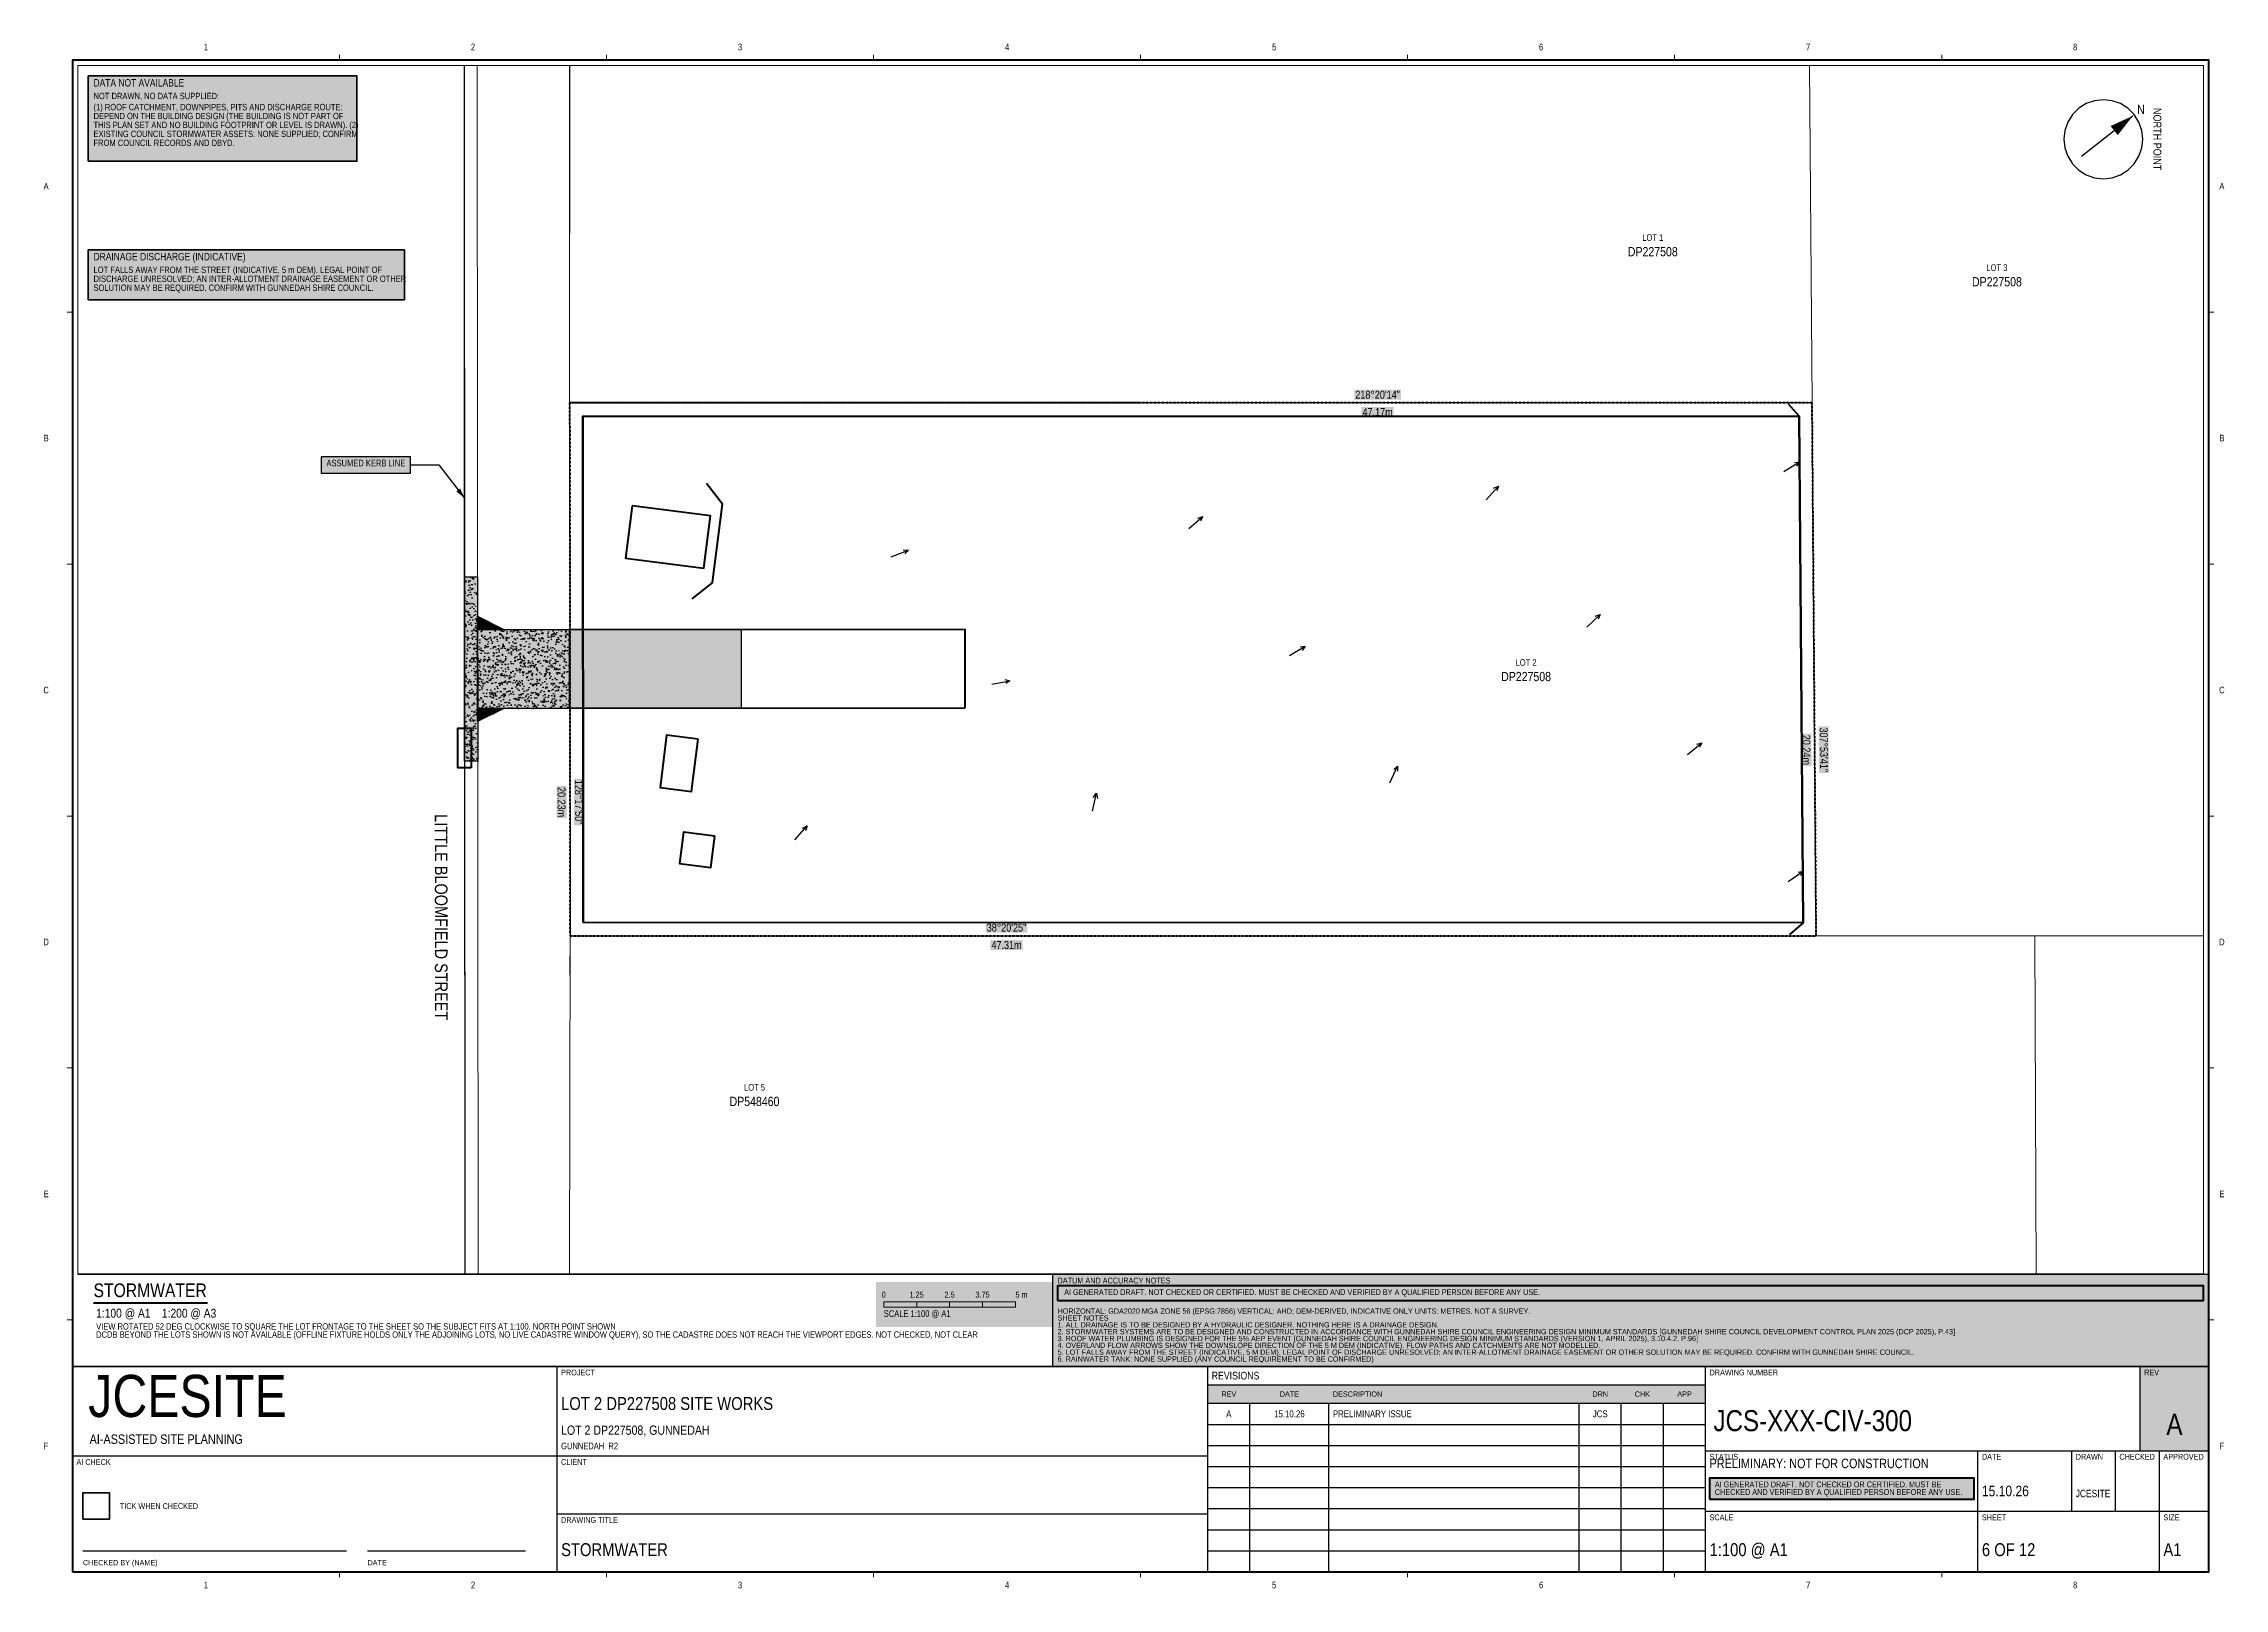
# Paper-space layout 'C300' of a CAD drawing. Header units: metres, sheet in millimetres. Extents: x 9 to 837, y 4 to 590.
# The model-space entities are those that its viewports show. They can reach past a viewport. Long polylines and large blocks are cut down to what shows.
import ezdxf
from ezdxf.enums import TextEntityAlignment as Align

# ---------------------------------------------------------------- set-up
doc = ezdxf.new("R2010")
doc.units = ezdxf.units.M
doc.header["$LTSCALE"] = 2.5
doc.linetypes.add('JCS_BDY', pattern=[5.896, 2.948, -2.948])
for name, color, linetype, lineweight in [('JCS-ANNO-CALL-HATCH', 7, 'CONTINUOUS', 25), ('JCS-ANNO-CALL-LINE', 7, 'CONTINUOUS', 25), ('JCS-ANNO-CALL-TEXT', 7, 'CONTINUOUS', 25), ('JCS-ANNO-DATA-HATCH', 1, 'CONTINUOUS', 35), ('JCS-ANNO-DATA-LINE', 1, 'CONTINUOUS', 35), ('JCS-ANNO-DATA-TEXT', 1, 'CONTINUOUS', 35), ('JCS-ANNO-DIMS-HATCH', 7, 'CONTINUOUS', 18), ('JCS-ANNO-DIMS-TEXT', 7, 'CONTINUOUS', 18), ('JCS-ANNO-NOTE-HATCH', 7, 'CONTINUOUS', 18), ('JCS-ANNO-NOTE-LINE', 7, 'CONTINUOUS', 18), ('JCS-ANNO-NOTE-TEXT', 7, 'CONTINUOUS', 18), ('JCS-ANNO-NRTH-HATCH', 7, 'CONTINUOUS', 18), ('JCS-ANNO-NRTH-LINE', 7, 'CONTINUOUS', 18), ('JCS-ANNO-NRTH-TEXT', 7, 'CONTINUOUS', 18), ('JCS-FRAM-AICK-HATCH', 1, 'CONTINUOUS', 35), ('JCS-FRAM-AICK-LINE', 1, 'CONTINUOUS', 35), ('JCS-FRAM-AICK-TEXT', 1, 'CONTINUOUS', 35), ('JCS-FRAM-GRID-LINE', 8, 'CONTINUOUS', 9), ('JCS-FRAM-GRID-TEXT', 8, 'CONTINUOUS', 9), ('JCS-FRAM-TABL-HATCH', 7, 'CONTINUOUS', 18), ('JCS-FRAM-TABL-TEXT', 7, 'CONTINUOUS', 18), ('JCS-FRAM-TTLB-HATCH', 7, 'CONTINUOUS', 25), ('JCS-FRAM-TTLB-LINE', 7, 'CONTINUOUS', 25), ('JCS-FRAM-TTLB-TEXT', 7, 'CONTINUOUS', 25), ('JCS-SITE-ADJN-LINE', 9, 'CONTINUOUS', 13), ('JCS-SITE-BNDD-LINE', 2, 'CONTINUOUS', 80), ('JCS-SITE-BNDY-LINE', 7, 'CONTINUOUS', 50), ('JCS-SITE-DRVW-HATCH', 8, 'CONTINUOUS', 25), ('JCS-SITE-KERB-LINE', 7, 'CONTINUOUS', 25), ('JCS-SITE-LOTS-TEXT', 7, 'CONTINUOUS', 13), ('JCS-SITE-ROAD-TEXT', 9, 'CONTINUOUS', 13), ('JCS-SITE-STRM-LINE', 5, 'CONTINUOUS', 18), ('JCS-SITE-XOVR-HATCH', 8, 'CONTINUOUS', 25), ('JCS-VIEW-VPRT-NONE', 7, 'CONTINUOUS', 13)]:
    doc.layers.add(name, color=color, linetype=linetype, lineweight=lineweight)
doc.styles.add('ARIAL NARROW', font='arialn.ttf')
picture_1 = doc.add_image_def('image1.png', size_in_pixel=(1768, 1800))

msp = doc.modelspace()

# ---------------------------------------------------------------- hatches: boundary and pattern name
at = {"layer": 'JCS-SITE-DRVW-HATCH', "true_color": 0xf2f2f2}
msp.add_hatch(color=7, dxfattribs=at).paths.add_polyline_path([(238456.462, 6569531.812), (238452.434, 6569526.711), (238452.434, 6569526.711), (238450.079, 6569528.57), (238450.079, 6569528.57), (238454.108, 6569533.671)])
msp.add_hatch(color=7, dxfattribs=at).paths.add_polyline_path([(238456.462, 6569531.812), (238452.434, 6569526.711), (238452.434, 6569526.711), (238450.079, 6569528.57), (238450.079, 6569528.57), (238454.108, 6569533.671)])
at = {"layer": 'JCS-SITE-XOVR-HATCH', "true_color": 0x808080}
for points in [[(238452.434, 6569526.711), (238450.265, 6569523.964), (238447.91, 6569525.823), (238450.079, 6569528.57)], [(238452.434, 6569526.711), (238450.265, 6569523.964), (238447.91, 6569525.823), (238450.079, 6569528.57)], [(238451.834, 6569522.725), (238451.524, 6569522.332), (238446.031, 6569526.67), (238446.341, 6569527.063)], [(238451.834, 6569522.725), (238451.524, 6569522.332), (238446.031, 6569526.67), (238446.341, 6569527.063)], [(238447.91, 6569525.823), (238447.518, 6569526.133), (238448.53, 6569526.608)], [(238447.91, 6569525.823), (238447.518, 6569526.133), (238448.53, 6569526.608)], [(238450.657, 6569523.654), (238450.265, 6569523.964), (238450.884, 6569524.749)], [(238450.657, 6569523.654), (238450.265, 6569523.964), (238450.884, 6569524.749)]]:
    msp.add_hatch(color=7, dxfattribs=at).paths.add_polyline_path(points)
at = {"layer": 'JCS-SITE-XOVR-HATCH', "true_color": 0x000000}
h = msp.add_hatch(dxfattribs=at)
h.set_pattern_fill('AR-CONC', scale=0.0056541407965)
h.paths.add_polyline_path([(238452.434, 6569526.711), (238450.265, 6569523.964), (238447.91, 6569525.823), (238450.079, 6569528.57)])
h = msp.add_hatch(dxfattribs=at)
h.set_pattern_fill('AR-CONC', scale=0.00282707039827)
h.paths.add_polyline_path([(238452.434, 6569526.711), (238450.265, 6569523.964), (238447.91, 6569525.823), (238450.079, 6569528.57)])
h = msp.add_hatch(dxfattribs=at)
h.set_pattern_fill('AR-CONC', scale=0.0056541407965)
h.paths.add_polyline_path([(238451.834, 6569522.725), (238451.524, 6569522.332), (238446.031, 6569526.67), (238446.341, 6569527.063)])
h = msp.add_hatch(dxfattribs=at)
h.set_pattern_fill('AR-CONC', scale=0.00282707039827)
h.paths.add_polyline_path([(238451.834, 6569522.725), (238451.524, 6569522.332), (238446.031, 6569526.67), (238446.341, 6569527.063)])
h = msp.add_hatch(dxfattribs=at)
h.set_pattern_fill('AR-CONC', scale=0.0056541407965)
h.paths.add_polyline_path([(238447.91, 6569525.823), (238447.518, 6569526.133), (238448.53, 6569526.608)])
h = msp.add_hatch(dxfattribs=at)
h.set_pattern_fill('AR-CONC', scale=0.00282707039827)
h.paths.add_polyline_path([(238447.91, 6569525.823), (238447.518, 6569526.133), (238448.53, 6569526.608)])
h = msp.add_hatch(dxfattribs=at)
h.set_pattern_fill('AR-CONC', scale=0.0056541407965)
h.paths.add_polyline_path([(238450.657, 6569523.654), (238450.265, 6569523.964), (238450.884, 6569524.749)])
h = msp.add_hatch(dxfattribs=at)
h.set_pattern_fill('AR-CONC', scale=0.00282707039827)
h.paths.add_polyline_path([(238450.657, 6569523.654), (238450.265, 6569523.964), (238450.884, 6569524.749)])

# ---------------------------------------------------------------- linework, layer by layer
at = {"layer": 'JCS-ANNO-NOTE-LINE', "lineweight": 40}
for points in [[(238459.128, 6569522.062), (238444.033, 6569533.982), (238472.674, 6569570.201), (238487.855, 6569558.385)], [(238461.73, 6569538.483), (238452.434, 6569526.711), (238450.079, 6569528.57), (238459.375, 6569540.342)], [(238447.869, 6569533.332), (238449.269, 6569531.904), (238451.411, 6569534.004), (238450.011, 6569535.432)], [(238456.369, 6569529.802), (238455.512, 6569528.962), (238456.912, 6569527.534), (238457.769, 6569528.374)], [(238459.649, 6569528.017), (238458.792, 6569527.177), (238459.632, 6569526.32), (238460.489, 6569527.16)], [(238451.876, 6569522.374), (238451.566, 6569521.981), (238450.388, 6569522.911), (238450.698, 6569523.303)]]:
    msp.add_lwpolyline(points, close=True, dxfattribs=at)
for points in [[(238472.674, 6569570.201), (238472.074, 6569570.166)], [(238487.855, 6569558.385), (238472.674, 6569570.201)], [(238487.855, 6569558.385), (238487.894, 6569557.708)], [(238449.947, 6569536.069), (238448.947, 6569536.079)], [(238452.047, 6569533.927), (238449.947, 6569536.069)], [(238444.033, 6569533.982), (238459.128, 6569522.062)], [(238452.047, 6569533.927), (238452.037, 6569532.927)]]:
    msp.add_lwpolyline(points, dxfattribs=at)
at = {"layer": 'JCS-SITE-ADJN-LINE', "lineweight": 13, "true_color": 0x5a5a5a}
for points in [[(238472.357, 6569603.209), (238459.75, 6569587.27), (238456.63, 6569583.32), (238472.59, 6569570.9), (238488.56, 6569558.47), (238493.7, 6569564.98), (238504.094, 6569578.114)], [(238472.59, 6569570.9), (238462.225, 6569578.966)], [(238462.225, 6569578.966), (238472.59, 6569570.9), (238488.56, 6569558.47), (238493.7, 6569564.98), (238497.853, 6569570.228)], [(238433.031, 6569542.045), (238443.33, 6569533.9), (238472.59, 6569570.9)], [(238504.041, 6569556.878), (238493.7, 6569564.98), (238488.56, 6569558.47), (238459.21, 6569521.36), (238469.501, 6569513.198)], [(238442.136, 6569534.844), (238443.33, 6569533.9), (238456.716, 6569550.828)], [(238472.589, 6569538.276), (238459.21, 6569521.36), (238460.38, 6569520.432)]]:
    msp.add_lwpolyline(points, dxfattribs=at)
for points in [[(238472.59, 6569570.9), (238456.63, 6569583.32), (238446.15, 6569570.07), (238427.46, 6569546.45), (238443.33, 6569533.9)], [(238509.54, 6569552.57), (238493.7, 6569564.98), (238488.56, 6569558.47), (238459.21, 6569521.36), (238474.97, 6569508.86)]]:
    msp.add_lwpolyline(points, close=True, dxfattribs=at)
at = {"layer": 'JCS-SITE-BNDD-LINE', "linetype": 'JCS_BDY', "lineweight": 80, "true_color": 0xc6bc0c}
msp.add_lwpolyline([(238459.21, 6569521.36), (238488.56, 6569558.47), (238472.59, 6569570.9), (238443.33, 6569533.9)], close=True, dxfattribs=at)
for points in [[(238456.716, 6569550.828), (238443.33, 6569533.9), (238459.21, 6569521.36)], [(238459.21, 6569521.36), (238472.589, 6569538.276)]]:
    msp.add_lwpolyline(points, dxfattribs=at)
at = {"layer": 'JCS-SITE-BNDY-LINE', "lineweight": 25, "true_color": 0x000000}
msp.add_lwpolyline([(238459.21, 6569521.36), (238488.56, 6569558.47), (238472.59, 6569570.9), (238443.33, 6569533.9)], close=True, dxfattribs=at)
for points in [[(238456.716, 6569550.828), (238443.33, 6569533.9), (238459.21, 6569521.36)], [(238459.21, 6569521.36), (238472.589, 6569538.276)]]:
    msp.add_lwpolyline(points, dxfattribs=at)
at = {"layer": 'JCS-SITE-DRVW-HATCH', "lineweight": 25, "true_color": 0x000000}
msp.add_lwpolyline([(238456.462, 6569531.812), (238452.434, 6569526.711), (238452.434, 6569526.711), (238450.079, 6569528.57), (238450.079, 6569528.57), (238454.108, 6569533.671)], close=True, dxfattribs=at)
msp.add_lwpolyline([(238456.462, 6569531.812), (238452.434, 6569526.711), (238452.434, 6569526.711), (238450.079, 6569528.57), (238450.079, 6569528.57), (238454.108, 6569533.671)], close=True, dxfattribs=at)
at = {"layer": 'JCS-SITE-KERB-LINE', "lineweight": 13, "true_color": 0x5a5a5a}
for points in [[(238430.854, 6569539.292), (238467.348, 6569510.474)], [(238439.964, 6569532.098), (238458.211, 6569517.689)]]:
    msp.add_lwpolyline(points, dxfattribs=at)
at = {"layer": 'JCS-SITE-KERB-LINE', "lineweight": 25, "true_color": 0x000000}
for points in [[(238430.544, 6569538.9), (238467.037, 6569510.082)], [(238439.654, 6569531.706), (238457.901, 6569517.297)]]:
    msp.add_lwpolyline(points, dxfattribs=at)
at = {"layer": 'JCS-SITE-XOVR-HATCH', "lineweight": 25, "true_color": 0x000000}
for points in [[(238452.434, 6569526.711), (238450.265, 6569523.964), (238447.91, 6569525.823), (238450.079, 6569528.57)], [(238452.434, 6569526.711), (238450.265, 6569523.964), (238447.91, 6569525.823), (238450.079, 6569528.57)], [(238451.834, 6569522.725), (238451.524, 6569522.332), (238446.031, 6569526.67), (238446.341, 6569527.063)], [(238451.834, 6569522.725), (238451.524, 6569522.332), (238446.031, 6569526.67), (238446.341, 6569527.063)], [(238447.91, 6569525.823), (238447.518, 6569526.133), (238448.53, 6569526.608)], [(238447.91, 6569525.823), (238447.518, 6569526.133), (238448.53, 6569526.608)], [(238450.657, 6569523.654), (238450.265, 6569523.964), (238450.884, 6569524.749)], [(238450.657, 6569523.654), (238450.265, 6569523.964), (238450.884, 6569524.749)]]:
    msp.add_lwpolyline(points, close=True, dxfattribs=at)

# ---------------------------------------------------------------- pictures from other files: only their frames are drawn
at = {"layer": 'JCS-ANNO-NOTE-LINE'}
image = msp.add_image(picture_1, insert=(238343.33, 6569421.36), size_in_units=(245.23, 249.54), dxfattribs=dict(at, fade=70))

psp = doc.layouts.new('C300')

# ---------------------------------------------------------------- hatches: boundary and pattern name
at = {"layer": 'JCS-ANNO-CALL-HATCH', "true_color": 0xffffff}
psp.add_hatch(color=7, dxfattribs=at).paths.add_polyline_path([(114.43, 427.13), (148.34, 427.13), (148.34, 433.43), (114.43, 433.43)])
at = {"layer": 'JCS-ANNO-CALL-HATCH', "true_color": 0x000000}
psp.add_hatch(color=7, dxfattribs=at).paths.add_polyline_path([(168.89, 417.67), (167.14, 421.37), (165.72, 420.26)])
at = {"layer": 'JCS-ANNO-DATA-HATCH', "true_color": 0xffffff, "transparency": 33554661}
psp.add_hatch(color=7, dxfattribs=at).paths.add_polyline_path([(26, 578), (128, 578), (128, 545.6), (26, 545.6)])
at = {"layer": 'JCS-ANNO-DIMS-HATCH', "true_color": 0xffffff}
for points in [[(506.62, 455.08), (524.35, 455.08), (524.35, 458.88), (506.62, 458.88)], [(509.35, 448.48), (521.61, 448.48), (521.61, 452.28), (509.35, 452.28)], [(676.34, 328.22), (676.44, 315.96), (680.24, 315.99), (680.14, 328.25)], [(682.92, 331.01), (683.06, 313.28), (686.86, 313.31), (686.72, 331.04)], [(203.76, 308.4), (203.77, 296.14), (207.57, 296.14), (207.56, 308.4)], [(210.36, 311.14), (210.37, 293.41), (214.17, 293.41), (214.16, 311.14)], [(366.69, 252.74), (382.51, 252.73), (382.51, 256.53), (366.69, 256.54)], [(368.47, 246.14), (380.73, 246.13), (380.73, 249.93), (368.47, 249.94)]]:
    psp.add_hatch(color=7, dxfattribs=at).paths.add_polyline_path(points)
at = {"layer": 'JCS-ANNO-NOTE-HATCH', "true_color": 0xffffff, "transparency": 33554661}
psp.add_hatch(color=7, dxfattribs=at).paths.add_polyline_path([(26, 512), (146, 512), (146, 493), (26, 493)])
at = {"layer": 'JCS-ANNO-NRTH-HATCH', "true_color": 0x000000}
for points in [[(802.18, 562.84), (796.48, 555.53), (793.75, 558.98)], [(328, 110.5), (340.5, 110.5), (340.5, 112.5), (328, 112.5)], [(353, 110.5), (365.5, 110.5), (365.5, 112.5), (353, 112.5)]]:
    psp.add_hatch(color=7, dxfattribs=at).paths.add_polyline_path(points)
at = {"layer": 'JCS-ANNO-NRTH-HATCH', "true_color": 0xffffff}
for points in [[(325, 103), (394, 103), (394, 120), (325, 120)], [(340.5, 110.5), (353, 110.5), (353, 112.5), (340.5, 112.5)], [(365.5, 110.5), (378, 110.5), (378, 112.5), (365.5, 112.5)]]:
    psp.add_hatch(color=7, dxfattribs=at).paths.add_polyline_path(points)
at = {"layer": 'JCS-FRAM-AICK-HATCH', "true_color": 0xffffff}
for points in [[(394, 113), (829, 113), (829, 118.6), (394, 118.6)], [(641.5, 37.6), (741.9, 37.6), (741.9, 45.6), (641.5, 45.6)]]:
    psp.add_hatch(color=7, dxfattribs=at).paths.add_polyline_path(points)
at = {"layer": 'JCS-FRAM-TABL-HATCH', "true_color": 0x000000}
psp.add_hatch(color=7, dxfattribs=at).paths.add_polyline_path([(451, 74), (640, 74), (640, 81), (451, 81)])
at = {"layer": 'JCS-FRAM-TTLB-HATCH', "true_color": 0xffffff}
psp.add_hatch(color=7, dxfattribs=at).paths.add_polyline_path([(392, 88), (831, 88), (831, 122.9), (392, 122.9)])
at = {"layer": 'JCS-FRAM-TTLB-HATCH', "true_color": 0x000000}
psp.add_hatch(color=7, dxfattribs=at).paths.add_polyline_path([(805, 56), (831, 56), (831, 88), (805, 88)])

# ---------------------------------------------------------------- linework, layer by layer
at = {"layer": 'JCS-ANNO-CALL-HATCH', "lineweight": 25, "true_color": 0x000000}
psp.add_lwpolyline([(114.43, 427.13), (148.34, 427.13), (148.34, 433.43), (114.43, 433.43)], close=True, dxfattribs=at)
at = {"layer": 'JCS-ANNO-CALL-LINE', "lineweight": 25, "true_color": 0x000000}
psp.add_lwpolyline([(148.34, 430.28), (159.04, 430.28), (168.89, 417.67)], dxfattribs=at)
at = {"layer": 'JCS-ANNO-DATA-LINE', "lineweight": 35, "true_color": 0xb81a1a}
for points in [[(26, 545.6), (128, 545.6), (128, 578), (26, 578)], [(26, 493), (146, 493), (146, 512), (26, 512)]]:
    psp.add_lwpolyline(points, close=True, dxfattribs=at)
at = {"layer": 'JCS-ANNO-NOTE-LINE', "lineweight": 35, "true_color": 0x000000}
psp.add_lwpolyline([(22, 123), (829, 123)], dxfattribs=at)
at = {"layer": 'JCS-ANNO-NOTE-LINE', "lineweight": 70, "true_color": 0xcc1414}
psp.add_lwpolyline([(28, 112.1), (71.33, 112.1)], dxfattribs=at)
at = {"layer": 'JCS-ANNO-NRTH-HATCH', "lineweight": 18, "true_color": 0x000000}
for points in [[(328, 110.5), (340.5, 110.5), (340.5, 112.5), (328, 112.5)], [(340.5, 110.5), (353, 110.5), (353, 112.5), (340.5, 112.5)], [(353, 110.5), (365.5, 110.5), (365.5, 112.5), (353, 112.5)], [(365.5, 110.5), (378, 110.5), (378, 112.5), (365.5, 112.5)]]:
    psp.add_lwpolyline(points, close=True, dxfattribs=at)
at = {"layer": 'JCS-ANNO-NRTH-LINE', "lineweight": 25, "true_color": 0x000000}
psp.add_lwpolyline([(806, 554), (805.62, 557.34), (804.51, 560.51), (802.73, 563.35), (800.35, 565.73), (797.51, 567.51), (794.34, 568.62), (791, 569), (787.66, 568.62), (784.49, 567.51), (781.65, 565.73), (779.27, 563.35), (777.49, 560.51), (776.38, 557.34), (776, 554), (776.38, 550.66), (777.49, 547.49), (779.27, 544.65), (781.65, 542.27), (784.49, 540.49), (787.66, 539.38), (791, 539), (794.34, 539.38), (797.51, 540.49), (800.35, 542.27), (802.73, 544.65), (804.51, 547.49), (805.62, 550.66)], close=True, dxfattribs=at)
psp.add_lwpolyline([(782.76, 547.49), (802.18, 562.84)], dxfattribs=at)
at = {"layer": 'JCS-FRAM-AICK-HATCH', "lineweight": 60, "true_color": 0xb80000}
for points in [[(394, 113), (829, 113), (829, 118.6), (394, 118.6)], [(641.5, 37.6), (741.9, 37.6), (741.9, 45.6), (641.5, 45.6)]]:
    psp.add_lwpolyline(points, close=True, dxfattribs=at)
at = {"layer": 'JCS-FRAM-AICK-LINE', "lineweight": 35}
psp.add_lwpolyline([(24, 30), (34, 30), (34, 40), (24, 40)], close=True, dxfattribs=at)
at = {"layer": 'JCS-FRAM-GRID-LINE', "lineweight": 9, "true_color": 0x9c9c9c}
for points in [[(121.38, 584), (121.38, 586)], [(222.75, 584), (222.75, 586)], [(324.12, 584), (324.12, 586)], [(425.5, 584), (425.5, 586)], [(526.88, 584), (526.88, 586)], [(628.25, 584), (628.25, 586)], [(729.62, 584), (729.62, 586)], [(18, 488.33), (20, 488.33)], [(831, 488.33), (833, 488.33)], [(18, 392.67), (20, 392.67)], [(831, 392.67), (833, 392.67)], [(18, 297), (20, 297)], [(831, 297), (833, 297)], [(18, 201.33), (20, 201.33)], [(831, 201.33), (833, 201.33)], [(18, 105.67), (20, 105.67)], [(831, 105.67), (833, 105.67)], [(121.38, 8), (121.38, 10)], [(222.75, 8), (222.75, 10)], [(324.12, 8), (324.12, 10)], [(425.5, 8), (425.5, 10)], [(526.88, 8), (526.88, 10)], [(628.25, 8), (628.25, 10)], [(729.62, 8), (729.62, 10)]]:
    psp.add_lwpolyline(points, dxfattribs=at)
at = {"layer": 'JCS-FRAM-TTLB-HATCH', "lineweight": 25, "true_color": 0x000000}
psp.add_lwpolyline([(392, 88), (831, 88), (831, 122.9), (392, 122.9)], close=True, dxfattribs=at)
at = {"layer": 'JCS-FRAM-TTLB-LINE', "lineweight": 50}
psp.add_lwpolyline([(20, 10), (831, 10), (831, 584), (20, 584)], close=True, dxfattribs=at)
at = {"layer": 'JCS-FRAM-TTLB-LINE', "lineweight": 35}
psp.add_lwpolyline([(20, 10), (831, 10), (831, 88), (20, 88)], close=True, dxfattribs=at)
at = {"layer": 'JCS-FRAM-TTLB-LINE', "lineweight": 25}
for points in [[(204, 10), (204, 88)], [(451, 10), (451, 88)], [(640, 10), (640, 88)], [(805, 56), (805, 88)], [(451, 81), (640, 81)], [(451, 74), (640, 74)], [(467, 10), (467, 74)], [(497, 10), (497, 74)], [(592, 10), (592, 74)], [(608, 10), (608, 74)], [(624, 10), (624, 74)], [(451, 66), (640, 66)], [(451, 58), (640, 58)], [(20, 54), (204, 54)], [(204, 54), (451, 54)], [(451, 50), (640, 50)], [(640, 56), (831, 56)], [(743.4, 10), (743.4, 56)], [(779, 33), (779, 56)], [(795.6, 33), (795.6, 56)], [(812.3, 10), (812.3, 56)], [(451, 42), (640, 42)], [(451, 34), (640, 34)], [(204, 32), (451, 32)], [(451, 26), (640, 26)], [(640, 33), (831, 33)], [(24, 18), (124, 18)], [(132, 18), (192, 18)], [(451, 18), (640, 18)], [(451, 10), (640, 10)]]:
    psp.add_lwpolyline(points, dxfattribs=at)
at = {"layer": 'JCS-SITE-STRM-LINE', "lineweight": 25, "true_color": 0x00808c}
for points in [[(669.68, 427.82), (675.66, 431.45)], [(673.71, 431.2), (675.66, 431.45), (674.54, 429.84)], [(556.73, 417.01), (561.32, 422.29)], [(559.54, 421.46), (561.32, 422.29), (560.75, 420.41)], [(443.78, 406.21), (449.16, 410.69)], [(447.26, 410.15), (449.16, 410.69), (448.29, 408.92)], [(330.83, 395.4), (337.36, 397.92)], [(335.39, 398.02), (337.36, 397.92), (335.97, 396.52)], [(594.93, 368.71), (599.97, 373.57)], [(598.11, 372.89), (599.97, 373.57), (599.23, 371.74)], [(481.98, 357.9), (487.99, 361.48)], [(486.03, 361.25), (487.99, 361.48), (486.85, 359.88)], [(369.02, 347.1), (375.91, 348.36)], [(374, 348.82), (375.91, 348.36), (374.28, 347.25)], [(633.12, 320.4), (638.6, 324.77)], [(636.69, 324.27), (638.6, 324.77), (637.69, 323.02)], [(520.17, 309.6), (523.05, 315.98)], [(521.58, 314.66), (523.05, 315.98), (523.04, 314.01)], [(407.22, 298.79), (408.72, 305.63)], [(407.55, 304.04), (408.72, 305.63), (409.11, 303.7)], [(294.27, 287.99), (298.9, 293.24)], [(297.11, 292.42), (298.9, 293.24), (298.31, 291.36)], [(671.32, 272.09), (677.09, 276.07)], [(675.15, 275.7), (677.09, 276.07), (676.06, 274.39)]]:
    psp.add_lwpolyline(points, dxfattribs=at)

# ---------------------------------------------------------------- texts
at = {"layer": 'JCS-ANNO-CALL-TEXT', "style": 'ARIAL NARROW'}
psp.add_text('ASSUMED KERB LINE', height=2.5, dxfattribs=at).set_placement((116.43, 429.03), align=Align.BOTTOM_LEFT)
at = {"layer": 'JCS-ANNO-DATA-TEXT', "true_color": 0xb81a1a, "style": 'ARIAL NARROW'}
for s, height, p in [('NOT DRAWN, NO DATA SUPPLIED:', 2.4, (28, 571.6)), ('DATA NOT AVAILABLE', 2.8, (28, 576.8)), ('(1) ROOF CATCHMENT, DOWNPIPES, PITS AND DISCHARGE ROUTE:', 2.4, (28, 567.4)), ('DEPEND ON THE BUILDING DESIGN (THE BUILDING IS NOT PART OF', 2.4, (28, 564)), ('THIS PLAN SET AND NO BUILDING FOOTPRINT OR LEVEL IS DRAWN). (2)', 2.4, (28, 560.6)), ('EXISTING COUNCIL STORMWATER ASSETS: NONE SUPPLIED; CONFIRM', 2.4, (28, 557.2)), ('FROM COUNCIL RECORDS AND DBYD.', 2.4, (28, 553.8))]:
    psp.add_text(s, height=height, dxfattribs=at).set_placement(p, align=Align.TOP_LEFT)
at = {"layer": 'JCS-ANNO-DIMS-TEXT', "style": 'ARIAL NARROW'}
for s, rotation, p in [('218°20\'14"', -0.00255, (515.48, 456.98)), ('47.17m', -0.00255, (515.48, 450.38)), ('20.24m', -89.56007, (678.29, 322.11)), ('307°53\'41"', -89.56007, (684.89, 322.16)), ('20.23m', -89.9624, (205.67, 302.27)), ('128°17\'50"', -89.9624, (212.27, 302.28)), ('38°20\'25"', -0.00541, (374.6, 254.64)), ('47.31m', -0.00541, (374.6, 248.04))]:
    psp.add_text(s, height=3, rotation=rotation, dxfattribs=at).set_placement(p, align=Align.MIDDLE_CENTER)
at = {"layer": 'JCS-ANNO-NOTE-TEXT', "true_color": 0xb81a1a, "style": 'ARIAL NARROW'}
for s, height, p in [('LOT FALLS AWAY FROM THE STREET (INDICATIVE, 5 m DEM). LEGAL POINT OF', 2.4, (28, 505.6)), ('DRAINAGE DISCHARGE (INDICATIVE)', 2.8, (28, 510.8)), ('SOLUTION MAY BE REQUIRED. CONFIRM WITH GUNNEDAH SHIRE COUNCIL.', 2.4, (28, 498.8)), ('DISCHARGE UNRESOLVED; AN INTER-ALLOTMENT DRAINAGE EASEMENT OR OTHER', 2.4, (28, 502.2))]:
    psp.add_text(s, height=height, dxfattribs=at).set_placement(p, align=Align.TOP_LEFT)
at = {"layer": 'JCS-ANNO-NOTE-TEXT', "style": 'ARIAL NARROW'}
for s, height, p in [('STORMWATER', 5.2, (28, 119.5)), ('1:100 @ A1    1:200 @ A3', 3.4, (29, 109.9)), ('VIEW ROTATED 52 DEG CLOCKWISE TO SQUARE THE LOT FRONTAGE TO THE SHEET SO THE SUBJECT FITS AT 1:100. NORTH POINT SHOWN', 2.4, (29, 104.4)), ('DCDB BEYOND THE LOTS SHOWN IS NOT AVAILABLE (OFFLINE FIXTURE HOLDS ONLY THE ADJOINING LOTS, NO LIVE CADASTRE WINDOW QUERY), SO THE CADASTRE DOES NOT REACH THE VIEWPORT EDGES. NOT CHECKED, NOT CLEAR', 2.4, (29, 101.3))]:
    psp.add_text(s, height=height, dxfattribs=at).set_placement(p, align=Align.TOP_LEFT)
at = {"layer": 'JCS-ANNO-NRTH-TEXT', "style": 'ARIAL NARROW'}
psp.add_text('N', height=3.5, dxfattribs=at).set_placement((805.28, 565.29), align=Align.MIDDLE_CENTER)
psp.add_text('NORTH POINT', height=3, rotation=-90, dxfattribs=at).set_placement((811.5, 554), align=Align.MIDDLE_CENTER)
for s, p in [('0', (328, 113.5)), ('1.25', (340.5, 113.5)), ('2.5', (353, 113.5)), ('3.75', (365.5, 113.5))]:
    psp.add_text(s, height=2.2, dxfattribs=at).set_placement(p, align=Align.BOTTOM_CENTER)
psp.add_text('5 m', height=2.2, dxfattribs=at).set_placement((378, 113.5), align=Align.BOTTOM_LEFT)
psp.add_text('SCALE 1:100 @ A1', height=2.5, dxfattribs=at).set_placement((328, 109.3), align=Align.TOP_LEFT)
at = {"layer": 'JCS-FRAM-AICK-TEXT', "true_color": 0xb80000, "style": 'ARIAL NARROW'}
for s, p in [('AI GENERATED DRAFT. NOT CHECKED OR CERTIFIED. MUST BE CHECKED AND VERIFIED BY A QUALIFIED PERSON BEFORE ANY USE.', (396.5, 117.3)), ('AI GENERATED DRAFT. NOT CHECKED OR CERTIFIED. MUST BE', (643.5, 44.3)), ('CHECKED AND VERIFIED BY A QUALIFIED PERSON BEFORE ANY USE.', (643.5, 41.4))]:
    psp.add_text(s, height=2.2, dxfattribs=at).set_placement(p, align=Align.TOP_LEFT)
at = {"layer": 'JCS-FRAM-GRID-TEXT', "true_color": 0x4c4c4c, "style": 'ARIAL NARROW'}
for s, p in [('1', (70.69, 589)), ('2', (172.06, 589)), ('3', (273.44, 589)), ('4', (374.81, 589)), ('5', (476.19, 589)), ('6', (577.56, 589)), ('7', (678.94, 589)), ('8', (780.31, 589)), ('A', (10, 536.17)), ('A', (836, 536.17)), ('B', (10, 440.5)), ('B', (836, 440.5)), ('C', (10, 344.83)), ('C', (836, 344.83)), ('D', (10, 249.17)), ('D', (836, 249.17)), ('E', (10, 153.5)), ('E', (836, 153.5)), ('F', (10, 57.83)), ('F', (836, 57.83)), ('1', (70.69, 5)), ('2', (172.06, 5)), ('3', (273.44, 5)), ('4', (374.81, 5)), ('5', (476.19, 5)), ('6', (577.56, 5)), ('7', (678.94, 5)), ('8', (780.31, 5))]:
    psp.add_text(s, height=2.5, dxfattribs=at).set_placement(p, align=Align.MIDDLE_CENTER)
at = {"layer": 'JCS-FRAM-TABL-TEXT', "true_color": 0xffffff, "style": 'ARIAL NARROW'}
for s, p in [('REV', (459, 77.5)), ('DATE', (482, 77.5)), ('DRN', (600, 77.5)), ('CHK', (616, 77.5)), ('APP', (632, 77.5))]:
    psp.add_text(s, height=2, dxfattribs=at).set_placement(p, align=Align.MIDDLE_CENTER)
psp.add_text('DESCRIPTION', height=2, dxfattribs=at).set_placement((498.5, 77.5), align=Align.MIDDLE_LEFT)
at = {"layer": 'JCS-FRAM-TABL-TEXT', "style": 'ARIAL NARROW'}
for s, p in [('A', (459, 70)), ('15.10.26', (482, 70)), ('JCS', (600, 70))]:
    psp.add_text(s, height=2.6, dxfattribs=at).set_placement(p, align=Align.MIDDLE_CENTER)
psp.add_text('PRELIMINARY ISSUE', height=2.6, dxfattribs=at).set_placement((498.5, 70), align=Align.MIDDLE_LEFT)
at = {"layer": 'JCS-FRAM-TTLB-TEXT', "style": 'ARIAL NARROW'}
for s, height, p in [('DATUM AND ACCURACY NOTES', 2.2, (394, 121.7)), ('HORIZONTAL: GDA2020 MGA ZONE 56 (EPSG:7856) VERTICAL: AHD; DEM-DERIVED, INDICATIVE ONLY UNITS: METRES. NOT A SURVEY.', 2, (394, 110)), ('3. ROOF WATER PLUMBING IS DESIGNED FOR THE 5% AEP EVENT [GUNNEDAH SHIRE COUNCIL ENGINEERING DESIGN MINIMUM STANDARDS (VERSION 1, APRIL 2025), 3.10.4.2, P.96]', 2, (394, 99.6)), ('SHEET NOTES', 2, (394, 107.4)), ('2. STORMWATER SYSTEMS ARE TO BE DESIGNED AND CONSTRUCTED IN ACCORDANCE WITH GUNNEDAH SHIRE COUNCIL ENGINEERING DESIGN MINIMUM STANDARDS [GUNNEDAH SHIRE COUNCIL DEVELOPMENT CONTROL PLAN 2025 (DCP 2025), P.43]', 2, (394, 102.2)), ('1. ALL DRAINAGE IS TO BE DESIGNED BY A HYDRAULIC DESIGNER. NOTHING HERE IS A DRAINAGE DESIGN.', 2, (394, 104.8)), ('4. OVERLAND FLOW ARROWS SHOW THE DOWNSLOPE DIRECTION OF THE 5 M DEM (INDICATIVE). FLOW PATHS AND CATCHMENTS ARE NOT MODELLED.', 2, (394, 97)), ('5. LOT FALLS AWAY FROM THE STREET (INDICATIVE, 5 M DEM). LEGAL POINT OF DISCHARGE UNRESOLVED; AN INTER-ALLOTMENT DRAINAGE EASEMENT OR OTHER SOLUTION MAY BE REQUIRED. CONFIRM WITH GUNNEDAH SHIRE COUNCIL.', 2, (394, 94.4)), ('6. RAINWATER TANK: NONE SUPPLIED (ANY COUNCIL REQUIREMENT TO BE CONFIRMED)', 2, (394, 91.8))]:
    psp.add_text(s, height=height, dxfattribs=at).set_placement(p, align=Align.TOP_LEFT)
for s, height, p in [('JCESITE', 16, (26, 64)), ('LOT 2 DP227508 SITE WORKS', 4.9, (205.5, 70)), ('JCS-XXX-CIV-300', 8, (643, 61)), ('AI-ASSISTED SITE PLANNING', 3.6, (26.5, 57.5)), ('GUNNEDAH  R2', 2.5, (205.5, 55.8)), ('LOT 2 DP227508, GUNNEDAH', 3.5, (205.5, 61)), ('PRELIMINARY: NOT FOR CONSTRUCTION', 3.6, (641.5, 48.3)), ('15.10.26', 4, (744.9, 37.5)), ('JCESITE', 2.8, (780.5, 37.5)), ('STORMWATER', 4.9, (205.5, 14.5)), ('1:100 @ A1', 4.9, (641.5, 14.5)), ('6 OF 12', 4.9, (744.9, 14.5)), ('A1', 4.9, (813.8, 14.5))]:
    psp.add_text(s, height=height, dxfattribs=at).set_placement(p, align=Align.BOTTOM_LEFT)
at = {"layer": 'JCS-FRAM-TTLB-TEXT', "true_color": 0x4c4c4c, "style": 'ARIAL NARROW'}
for s, height, p in [('PROJECT', 2.2, (205.5, 86.8)), ('DRAWING NUMBER', 2.2, (641.5, 86.8)), ('AI CHECK', 2.2, (21.5, 52.8)), ('CLIENT', 2.2, (205.5, 52.8)), ('STATUS', 2.2, (641.5, 54.8)), ('DATE', 2.2, (744.9, 54.8)), ('DRAWN', 2.2, (780.5, 54.8)), ('CHECKED', 2.2, (797.1, 54.8)), ('APPROVED', 2.2, (813.8, 54.8)), ('DRAWING TITLE', 2.2, (205.5, 30.8)), ('SCALE', 2.2, (641.5, 31.8)), ('SHEET', 2.2, (744.9, 31.8)), ('SIZE', 2.2, (813.8, 31.8)), ('CHECKED BY (NAME)', 2, (24, 14.5)), ('DATE', 2, (132, 14.5))]:
    psp.add_text(s, height=height, dxfattribs=at).set_placement(p, align=Align.TOP_LEFT)
at = {"layer": 'JCS-FRAM-TTLB-TEXT', "style": 'ARIAL NARROW'}
psp.add_text('REVISIONS', height=2.9, dxfattribs=at).set_placement((452.5, 84.5), align=Align.MIDDLE_LEFT)
at = {"layer": 'JCS-FRAM-TTLB-TEXT', "true_color": 0xffffff, "style": 'ARIAL NARROW'}
psp.add_text('REV', height=2.2, dxfattribs=at).set_placement((806.5, 86.8), align=Align.TOP_LEFT)
psp.add_text('A', height=8, dxfattribs=at).set_placement((818, 66), align=Align.MIDDLE_CENTER)
at = {"layer": 'JCS-FRAM-TTLB-TEXT', "true_color": 0x4c4c4c, "style": 'ARIAL NARROW'}
psp.add_text('TICK WHEN CHECKED', height=2.2, dxfattribs=at).set_placement((38, 35), align=Align.MIDDLE_LEFT)
at = {"layer": 'JCS-SITE-LOTS-TEXT', "style": 'ARIAL NARROW'}
for s, p in [('LOT 1', (619.95, 514.64)), ('LOT 3', (750.6, 503.21)), ('LOT 2', (571.85, 353.3)), ('LOT 5', (278.93, 191.97))]:
    psp.add_text(s, height=2.5, dxfattribs=at).set_placement(p, align=Align.BOTTOM_CENTER)
for s, p in [('DP227508', (619.95, 513.04)), ('DP227508', (750.6, 501.61)), ('DP227508', (571.85, 351.7)), ('DP548460', (278.93, 190.37))]:
    psp.add_text(s, height=3.5, dxfattribs=at).set_placement(p, align=Align.TOP_CENTER)
at = {"layer": 'JCS-SITE-ROAD-TEXT', "style": 'ARIAL NARROW'}
psp.add_text('LITTLE BLOOMFIELD STREET', height=4.8, rotation=-89.9624, dxfattribs=at).set_placement((159.99, 258.56), align=Align.MIDDLE_CENTER)

# ---------------------------------------------------------------- viewports
at = {"layer": 'JCS-VIEW-VPRT-NONE', "view_twist_angle": 308.334777}
vp = psp.add_viewport(center=(425.5, 352.5), size=(807, 459), view_center_point=(5301060.036, 3887742.838), view_height=45.9, dxfattribs=at)
vp.frozen_layers = ['JCS-ANNO-CALL-HATCH', 'JCS-ANNO-CALL-LINE', 'JCS-ANNO-CALL-TEXT', 'JCS-ANNO-DATA-HATCH', 'JCS-ANNO-DATA-LINE', 'JCS-ANNO-DATA-TEXT', 'JCS-ANNO-DIMS-HATCH', 'JCS-ANNO-DIMS-TEXT', 'JCS-ANNO-NOTE-HATCH', 'JCS-ANNO-NOTE-TEXT', 'JCS-ANNO-NRTH-HATCH', 'JCS-ANNO-NRTH-LINE', 'JCS-ANNO-NRTH-TEXT', 'JCS-FRAM-AICK-HATCH', 'JCS-FRAM-AICK-LINE', 'JCS-FRAM-AICK-TEXT', 'JCS-FRAM-GRID-LINE', 'JCS-FRAM-GRID-TEXT', 'JCS-FRAM-TABL-HATCH', 'JCS-FRAM-TABL-TEXT', 'JCS-FRAM-TTLB-HATCH', 'JCS-FRAM-TTLB-LINE', 'JCS-FRAM-TTLB-TEXT', 'JCS-SITE-LOTS-TEXT', 'JCS-SITE-ROAD-TEXT', 'JCS-SITE-STRM-LINE', 'JCS-VIEW-VPRT-NONE']

doc.saveas('drawing.dxf')
